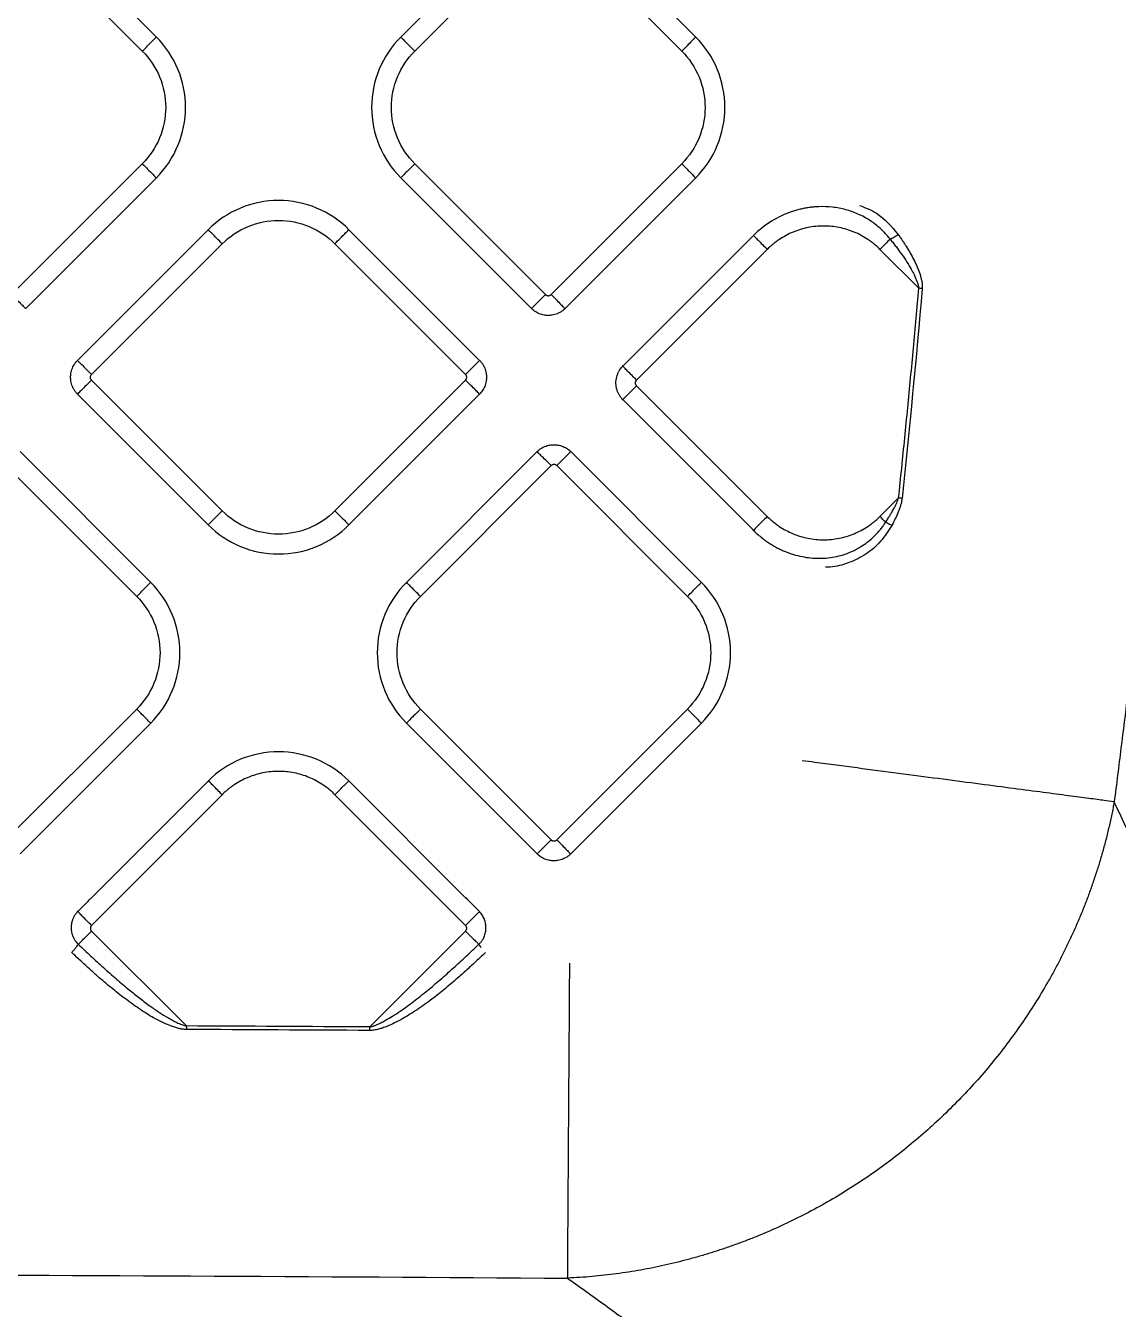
# Model space of a CAD drawing. Extents: x 526 to 610, y 679 to 808.
# Drawn here: x 572.33 to 577.84, y 713.94 to 720.41 of the extents above; entities that cross this region are included whole.
import ezdxf

# ---------------------------------------------------------------- set-up
doc = ezdxf.new("R2010")
doc.units = 0
doc.header["$MEASUREMENT"] = 0
doc.layers.add('1', color=4, linetype='Continuous')

# ---------------------------------------------------------------- blocks, each defined once
blk = doc.blocks.new('JETSETTER LX')
at = {"layer": '1', "color": 3, "linetype": 'Continuous', "lineweight": 25}
for p, q in [((46.8638, 23.4751), (46.205, 24.134)), ((48.7548, 24.1339), (48.096, 23.4751)), ((49.5833, 23.4751), (48.9245, 24.1339)), ((46.1343, 24.0633), (46.7931, 23.4044)), ((48.1667, 23.4044), (48.8255, 24.0632)), ((48.8538, 24.0632), (49.5126, 23.4044)), ((46.7931, 22.8363), (46.1343, 22.1775)), ((48.8255, 22.1774), (48.1667, 22.8363)), ((49.5126, 22.8363), (48.8538, 22.1774)), ((46.205, 22.1068), (46.8638, 22.7656)), ((48.096, 22.7656), (48.7548, 22.1067)), ((48.9245, 22.1067), (49.5833, 22.7656)), ((50.0687, 22.5987), (50.0697, 22.5957)), ((47.1251, 22.5043), (46.4663, 21.8454)), ((48.4935, 21.8454), (47.8347, 22.5043)), ((49.8741, 22.4748), (49.2152, 21.8159)), ((49.8718, 22.477), (49.8741, 22.4748)), ((46.537, 21.7747), (47.1958, 22.4336)), ((47.764, 22.4336), (48.4228, 21.7747)), ((49.285, 21.7462), (49.9438, 22.4051)), ((50.5119, 22.4051), (50.7076, 22.2094)), ((49.2152, 21.8159), (49.213, 21.8182)), ((47.1958, 21.0876), (46.537, 21.7465)), ((48.4228, 21.7465), (47.764, 21.0876)), ((46.4663, 21.6758), (47.1251, 21.0169)), ((47.8347, 21.0169), (48.4935, 21.6758)), ((49.9438, 21.0591), (49.285, 21.7179)), ((49.213, 21.646), (49.2152, 21.6482)), ((49.2152, 21.6482), (49.8741, 20.9894)), ((46.8353, 20.7271), (46.1765, 21.3859)), ((48.7833, 21.386), (48.1245, 20.7271)), ((49.6118, 20.7271), (48.953, 21.386)), ((46.1058, 21.3152), (46.7646, 20.6564)), ((48.1952, 20.6564), (48.854, 21.3153)), ((48.8823, 21.3153), (49.5411, 20.6564)), ((50.5119, 21.0591), (50.606, 21.1532)), ((49.8718, 20.9872), (49.8741, 20.9894)), ((49.919, 20.9496), (49.9171, 20.9471)), ((46.7646, 20.0883), (46.1058, 19.4294)), ((48.854, 19.4295), (48.1952, 20.0883)), ((49.5411, 20.0883), (48.8823, 19.4295)), ((46.1765, 19.3587), (46.8353, 20.0176)), ((48.1245, 20.0176), (48.7833, 19.3588)), ((48.953, 19.3588), (49.6118, 20.0176)), ((47.1261, 19.7268), (46.5452, 19.1459)), ((47.1238, 19.729), (47.1261, 19.7268)), ((47.8359, 19.729), (47.8337, 19.7268)), ((48.4249, 19.1355), (47.8337, 19.7268)), ((47.1958, 19.6571), (46.537, 18.9982)), ((48.4228, 18.9982), (47.7639, 19.6571)), ((46.5452, 19.1459), (46.543, 19.1481)), ((48.4271, 19.1378), (48.4249, 19.1355)), ((46.4674, 19.0678), (46.4646, 19.0702)), ((48.495, 19.0701), (48.4924, 19.0679)), ((46.537, 18.9699), (47.0154, 18.4915)), ((47.9394, 18.4866), (48.4228, 18.9699))]:
    blk.add_line(p, q, dxfattribs=at)
for points, knots in [([(51.7139, 33.7691), (51.72, 33.7198), (51.7323, 33.622), (51.75, 33.4761), (51.7672, 33.3322), (51.7838, 33.1903), (51.7997, 33.0505), (51.8152, 32.9126), (51.83, 32.7768), (51.8444, 32.6431), (51.8582, 32.5114), (51.8714, 32.3818), (51.8842, 32.2542), (51.8965, 32.1288), (51.9334, 31.7434), (51.9879, 31.1133), (52.0508, 30.2244), (52.0989, 29.3476), (52.1333, 28.4606), (52.1535, 27.5791), (52.1594, 26.6942), (52.1511, 25.8097), (52.1285, 24.9277), (52.0916, 24.0412), (52.0409, 23.1636), (51.9755, 22.2754), (51.9157, 21.6086), (51.8699, 21.1493), (51.8449, 20.9094), (51.8182, 20.6634), (51.7897, 20.4113), (51.7594, 20.1532), (51.7272, 19.8891), (51.7045, 19.7112), (51.693, 19.6213)], [0, 0, 0, 0, 0.010502, 0.02086, 0.031074, 0.041144, 0.051068, 0.060846, 0.070477, 0.079959, 0.089293, 0.098478, 0.107512, 0.116396, 0.125128, 0.189396, 0.250143, 0.31355, 0.375086, 0.437854, 0.499993, 0.562222, 0.624901, 0.686548, 0.749845, 0.810795, 0.874864, 0.891416, 0.908416, 0.925861, 0.943747, 0.962068, 0.98082, 1, 1, 1, 1]), ([(46.7931, 23.4044), (46.8023, 23.4136), (46.8114, 23.4227), (46.8284, 23.4397), (46.8361, 23.4475), (46.8492, 23.4605), (46.8545, 23.4658), (46.8617, 23.473), (46.8637, 23.475), (46.8638, 23.4751)], [0, 0, 0, 0, 0.25, 0.25, 0.5, 0.5, 0.75, 0.75, 1, 1, 1, 1]), ([(46.8638, 22.7656), (46.9103, 22.812), (46.9474, 22.8677), (46.9977, 22.989), (47.0108, 23.0547), (47.0108, 23.186), (46.9977, 23.2517), (46.9474, 23.373), (46.9103, 23.4287), (46.8638, 23.4751)], [0, 0, 0, 0, 0.25, 0.25, 0.5, 0.5, 0.75, 0.75, 1, 1, 1, 1]), ([(48.096, 23.4751), (48.0495, 23.4287), (48.0123, 23.373), (47.9621, 23.2516), (47.949, 23.186), (47.949, 23.0547), (47.9621, 22.989), (48.0123, 22.8677), (48.0495, 22.812), (48.096, 22.7656)], [0, 0, 0, 0, 0.25, 0.25, 0.5, 0.5, 0.75, 0.75, 1, 1, 1, 1]), ([(48.1667, 23.4044), (48.1575, 23.4135), (48.1483, 23.4227), (48.1314, 23.4396), (48.1236, 23.4474), (48.1106, 23.4605), (48.1053, 23.4657), (48.0981, 23.473), (48.0961, 23.4749), (48.096, 23.4751)], [0, 0, 0, 0, 0.25, 0.25, 0.5, 0.5, 0.75, 0.75, 1, 1, 1, 1]), ([(49.5833, 23.4751), (49.5831, 23.4749), (49.5812, 23.473), (49.574, 23.4657), (49.5687, 23.4605), (49.5556, 23.4474), (49.5478, 23.4396), (49.5309, 23.4227), (49.5218, 23.4135), (49.5126, 23.4044)], [0, 0, 0, 0, 0.25, 0.25, 0.5, 0.5, 0.75, 0.75, 1, 1, 1, 1]), ([(49.5833, 22.7656), (49.6297, 22.812), (49.6669, 22.8677), (49.7172, 22.989), (49.7302, 23.0547), (49.7302, 23.186), (49.7172, 23.2516), (49.6669, 23.373), (49.6297, 23.4287), (49.5833, 23.4751)], [0, 0, 0, 0, 0.25, 0.25, 0.5, 0.5, 0.75, 0.75, 1, 1, 1, 1]), ([(46.7931, 23.4044), (46.8303, 23.3672), (46.8601, 23.3227), (46.9003, 23.2255), (46.9108, 23.1729), (46.9108, 23.0678), (46.9003, 23.0152), (46.8601, 22.918), (46.8303, 22.8735), (46.7931, 22.8363)], [0, 0, 0, 0, 0.25, 0.25, 0.5, 0.5, 0.75, 0.75, 1, 1, 1, 1]), ([(48.1667, 22.8363), (48.1295, 22.8734), (48.0997, 22.918), (48.0594, 23.0152), (48.049, 23.0677), (48.049, 23.1729), (48.0594, 23.2255), (48.0997, 23.3226), (48.1295, 23.3672), (48.1667, 23.4044)], [0, 0, 0, 0, 0.25, 0.25, 0.5, 0.5, 0.75, 0.75, 1, 1, 1, 1]), ([(49.5126, 23.4044), (49.5498, 23.3672), (49.5796, 23.3226), (49.6198, 23.2255), (49.6303, 23.1729), (49.6303, 23.0677), (49.6198, 23.0152), (49.5796, 22.918), (49.5498, 22.8734), (49.5126, 22.8363)], [0, 0, 0, 0, 0.25, 0.25, 0.5, 0.5, 0.75, 0.75, 1, 1, 1, 1]), ([(46.7931, 22.8363), (46.8023, 22.8271), (46.8114, 22.818), (46.8284, 22.801), (46.8361, 22.7933), (46.8492, 22.7802), (46.8545, 22.7749), (46.8617, 22.7677), (46.8637, 22.7658), (46.8638, 22.7656)], [0, 0, 0, 0, 0.25, 0.25, 0.5, 0.5, 0.75, 0.75, 1, 1, 1, 1]), ([(48.1667, 22.8363), (48.1575, 22.8271), (48.1483, 22.818), (48.1314, 22.801), (48.1236, 22.7932), (48.1106, 22.7802), (48.1053, 22.7749), (48.0981, 22.7677), (48.0961, 22.7657), (48.096, 22.7656)], [0, 0, 0, 0, 0.25, 0.25, 0.5, 0.5, 0.75, 0.75, 1, 1, 1, 1]), ([(49.5126, 22.8363), (49.5218, 22.8271), (49.5309, 22.818), (49.5478, 22.801), (49.5556, 22.7932), (49.5687, 22.7802), (49.574, 22.7749), (49.5812, 22.7677), (49.5831, 22.7657), (49.5833, 22.7656)], [0, 0, 0, 0, 0.25, 0.25, 0.5, 0.5, 0.75, 0.75, 1, 1, 1, 1]), ([(47.8347, 22.5043), (47.7882, 22.5507), (47.7326, 22.5879), (47.6112, 22.6382), (47.5456, 22.6512), (47.4142, 22.6512), (47.3486, 22.6382), (47.2272, 22.5879), (47.1716, 22.5507), (47.1251, 22.5043)], [0, 0, 0, 0, 0.25, 0.25, 0.5, 0.5, 0.75, 0.75, 1, 1, 1, 1]), ([(50.0697, 22.5957), (50.033, 22.5835), (49.9978, 22.567), (49.932, 22.5263), (49.9014, 22.5021), (49.8741, 22.4748)], [0, 0, 0, 0, 0.5, 0.5, 1, 1, 1, 1]), ([(50.5633, 22.4565), (50.5606, 22.4599), (50.5555, 22.4665), (50.5477, 22.4756), (50.5404, 22.4837), (50.5337, 22.4908), (50.5277, 22.497), (50.5223, 22.5023), (50.5101, 22.5138), (50.4912, 22.5299), (50.4534, 22.5571), (50.404, 22.5839), (50.3392, 22.6067), (50.273, 22.6192), (50.2198, 22.6212), (50.1823, 22.619), (50.1599, 22.6166), (50.1374, 22.6131), (50.1148, 22.6085), (50.0921, 22.6028), (50.0772, 22.5981), (50.0697, 22.5957)], [0, 0, 0, 0, 0.023987, 0.045984, 0.06597, 0.083929, 0.099845, 0.113705, 0.125498, 0.192214, 0.250553, 0.381984, 0.500143, 0.626324, 0.749728, 0.79028, 0.831295, 0.872774, 0.914718, 0.957126, 1, 1, 1, 1]), ([(50.409, 22.6267), (50.4388, 22.6151), (50.5164, 22.5849), (50.5699, 22.5206), (50.6028, 22.4811)], [0, 0, 0, 0, 0.384362, 1, 1, 1, 1]), ([(47.1958, 22.4336), (47.233, 22.4708), (47.2776, 22.5005), (47.3747, 22.5408), (47.4273, 22.5512), (47.5325, 22.5512), (47.585, 22.5408), (47.6822, 22.5005), (47.7268, 22.4708), (47.764, 22.4336)], [0, 0, 0, 0, 0.25, 0.25, 0.5, 0.5, 0.75, 0.75, 1, 1, 1, 1]), ([(50.5119, 22.4051), (50.5088, 22.4081), (50.5025, 22.4143), (50.4928, 22.4231), (50.4828, 22.4316), (50.4725, 22.4398), (50.4619, 22.4476), (50.4439, 22.4601), (50.4175, 22.4759), (50.3819, 22.4927), (50.3447, 22.5061), (50.2936, 22.5188), (50.2279, 22.5253), (50.1621, 22.5188), (50.1111, 22.5061), (50.0739, 22.4927), (50.0382, 22.4759), (50.01, 22.4589), (49.9885, 22.4438), (49.9729, 22.4317), (49.9579, 22.4188), (49.9485, 22.4097), (49.9438, 22.4051)], [0, 0, 0, 0, 0.020878, 0.041713, 0.062527, 0.083344, 0.104185, 0.125072, 0.187569, 0.2501, 0.312596, 0.375127, 0.500003, 0.62488, 0.687376, 0.749907, 0.812404, 0.874935, 0.906232, 0.937459, 0.968689, 1, 1, 1, 1]), ([(47.1958, 22.4336), (47.1867, 22.4427), (47.1775, 22.4519), (47.1606, 22.4688), (47.1528, 22.4766), (47.1397, 22.4897), (47.1345, 22.4949), (47.1272, 22.5022), (47.1253, 22.5041), (47.1251, 22.5043)], [0, 0, 0, 0, 0.25, 0.25, 0.5, 0.5, 0.75, 0.75, 1, 1, 1, 1]), ([(47.764, 22.4336), (47.7731, 22.4427), (47.7823, 22.4519), (47.7992, 22.4688), (47.807, 22.4766), (47.8201, 22.4897), (47.8253, 22.4949), (47.8325, 22.5022), (47.8345, 22.5041), (47.8347, 22.5043)], [0, 0, 0, 0, 0.25, 0.25, 0.5, 0.5, 0.75, 0.75, 1, 1, 1, 1]), ([(49.8741, 22.4748), (49.8755, 22.4734), (49.8783, 22.4706), (49.8865, 22.4624), (49.8918, 22.457), (49.9045, 22.4444), (49.9117, 22.4371), (49.9273, 22.4216), (49.9355, 22.4133), (49.9438, 22.4051)], [0, 0, 0, 0, 0.25, 0.25, 0.5, 0.5, 0.75, 0.75, 1, 1, 1, 1]), ([(50.5633, 22.4565), (50.5568, 22.4499), (50.5487, 22.4419), (50.5311, 22.4242), (50.5215, 22.4147), (50.5119, 22.4051)], [0, 0, 0, 0, 0.5, 0.5, 1, 1, 1, 1]), ([(50.5633, 22.4565), (50.5686, 22.4588), (50.5753, 22.4624), (50.5894, 22.4712), (50.5967, 22.4762), (50.603, 22.481)], [0, 0, 0, 0, 0.5, 0.5, 1, 1, 1, 1]), ([(50.5633, 22.4565), (50.5683, 22.4502), (50.5782, 22.4376), (50.5929, 22.4188), (50.6074, 22.3996), (50.6262, 22.3739), (50.6473, 22.3426), (50.6681, 22.3082), (50.6822, 22.2813), (50.6917, 22.261), (50.6975, 22.2469), (50.7015, 22.2358), (50.7042, 22.2269), (50.7064, 22.2182), (50.7072, 22.2122), (50.7076, 22.2094)], [0, 0, 0, 0, 0.082873, 0.166622, 0.249753, 0.333049, 0.499738, 0.643318, 0.750141, 0.81516, 0.87528, 0.907012, 0.937847, 0.970542, 1, 1, 1, 1]), ([(50.6028, 22.4811), (50.6066, 22.4756), (50.6142, 22.465), (50.6251, 22.4491), (50.6353, 22.4336), (50.6489, 22.4125), (50.6649, 22.3858), (50.6834, 22.3518), (50.6996, 22.3179), (50.7112, 22.288), (50.7183, 22.2644), (50.7221, 22.2486), (50.7241, 22.236), (50.7251, 22.2262), (50.7254, 22.2169), (50.7251, 22.2108), (50.7249, 22.2079)], [0, 0, 0, 0, 0.06597, 0.129636, 0.191004, 0.25008, 0.378297, 0.500021, 0.632928, 0.750171, 0.816359, 0.875282, 0.909046, 0.940983, 0.971242, 1, 1, 1, 1]), ([(50.606, 21.1532), (50.6113, 21.2036), (50.6219, 21.3042), (50.6373, 21.4552), (50.6522, 21.6061), (50.6667, 21.757), (50.6808, 21.9078), (50.6945, 22.0586), (50.7032, 22.1591), (50.7076, 22.2094)], [0, 0, 0, 0, 0.143112, 0.286136, 0.429076, 0.571931, 0.714702, 0.857392, 1, 1, 1, 1]), ([(46.1343, 22.1775), (46.1434, 22.1683), (46.1526, 22.1592), (46.1695, 22.1422), (46.1773, 22.1344), (46.1904, 22.1214), (46.1956, 22.1161), (46.2029, 22.1089), (46.2048, 22.1069), (46.205, 22.1068)], [0, 0, 0, 0, 0.25, 0.25, 0.5, 0.5, 0.75, 0.75, 1, 1, 1, 1]), ([(48.7548, 22.1067), (48.7549, 22.1069), (48.7569, 22.1088), (48.7641, 22.1161), (48.7694, 22.1213), (48.7825, 22.1344), (48.7902, 22.1422), (48.8072, 22.1591), (48.8163, 22.1683), (48.8255, 22.1774)], [0, 0, 0, 0, 0.25, 0.25, 0.5, 0.5, 0.75, 0.75, 1, 1, 1, 1]), ([(48.8255, 22.1774), (48.8261, 22.1768), (48.8274, 22.1756), (48.8296, 22.1742), (48.8323, 22.1728), (48.8357, 22.1718), (48.8396, 22.1714), (48.8436, 22.1718), (48.8473, 22.173), (48.8508, 22.1748), (48.8528, 22.1765), (48.8538, 22.1774)], [0, 0, 0, 0, 0.083478, 0.166388, 0.250171, 0.374789, 0.500105, 0.62472, 0.750039, 0.874841, 1, 1, 1, 1]), ([(48.8538, 22.1774), (48.8629, 22.1683), (48.8721, 22.1591), (48.889, 22.1422), (48.8968, 22.1344), (48.9099, 22.1213), (48.9151, 22.1161), (48.9223, 22.1088), (48.9243, 22.1069), (48.9245, 22.1067)], [0, 0, 0, 0, 0.25, 0.25, 0.5, 0.5, 0.75, 0.75, 1, 1, 1, 1]), ([(48.9245, 22.1067), (48.9229, 22.1052), (48.9196, 22.1021), (48.9142, 22.0975), (48.9081, 22.093), (48.9013, 22.0886), (48.8937, 22.0845), (48.8802, 22.0784), (48.862, 22.0733), (48.8396, 22.0714), (48.8173, 22.0733), (48.7977, 22.0788), (48.7818, 22.0863), (48.7712, 22.0928), (48.7623, 22.0996), (48.7572, 22.1044), (48.7548, 22.1067)], [0, 0, 0, 0, 0.034707, 0.072248, 0.112595, 0.155737, 0.201682, 0.250449, 0.393045, 0.50003, 0.606972, 0.74961, 0.821643, 0.887377, 0.946846, 1, 1, 1, 1]), ([(46.4663, 21.6758), (46.4648, 21.6773), (46.4616, 21.6806), (46.4571, 21.686), (46.4526, 21.6921), (46.4482, 21.6989), (46.4441, 21.7065), (46.4379, 21.7201), (46.4328, 21.7382), (46.431, 21.7606), (46.4328, 21.783), (46.4383, 21.8025), (46.4459, 21.8184), (46.4524, 21.829), (46.4591, 21.8379), (46.464, 21.843), (46.4663, 21.8454)], [0, 0, 0, 0, 0.0347068, 0.0722476, 0.1125946, 0.1557374, 0.2016822, 0.2504495, 0.3930454, 0.5000297, 0.6069717, 0.74961, 0.8216425, 0.887377, 0.9468461, 1, 1, 1, 1]), ([(46.4663, 21.8454), (46.4665, 21.8453), (46.4684, 21.8433), (46.4756, 21.8361), (46.4809, 21.8308), (46.494, 21.8178), (46.5017, 21.81), (46.5187, 21.793), (46.5278, 21.7839), (46.537, 21.7747)], [0, 0, 0, 0, 0.25, 0.25, 0.5, 0.5, 0.75, 0.75, 1, 1, 1, 1]), ([(48.4228, 21.7747), (48.432, 21.7839), (48.4411, 21.793), (48.458, 21.81), (48.4658, 21.8178), (48.4789, 21.8308), (48.4842, 21.8361), (48.4914, 21.8433), (48.4933, 21.8453), (48.4935, 21.8454)], [0, 0, 0, 0, 0.25, 0.25, 0.5, 0.5, 0.75, 0.75, 1, 1, 1, 1]), ([(48.4935, 21.8454), (48.495, 21.8439), (48.4982, 21.8406), (48.5027, 21.8352), (48.5072, 21.8291), (48.5116, 21.8223), (48.5157, 21.8147), (48.5219, 21.8011), (48.527, 21.783), (48.5288, 21.7606), (48.527, 21.7382), (48.5215, 21.7187), (48.5139, 21.7028), (48.5074, 21.6922), (48.5007, 21.6833), (48.4958, 21.6782), (48.4935, 21.6758)], [0, 0, 0, 0, 0.034707, 0.072248, 0.112595, 0.155737, 0.201682, 0.250449, 0.393045, 0.50003, 0.606972, 0.74961, 0.821642, 0.887377, 0.946846, 1, 1, 1, 1]), ([(49.2152, 21.6482), (49.2136, 21.6499), (49.2105, 21.6532), (49.2061, 21.6584), (49.2021, 21.6638), (49.1984, 21.6695), (49.1951, 21.6753), (49.1921, 21.6812), (49.1895, 21.6873), (49.1872, 21.6935), (49.1853, 21.6998), (49.1837, 21.7062), (49.1825, 21.7126), (49.1816, 21.7191), (49.1811, 21.7256), (49.1808, 21.7348), (49.1819, 21.7524), (49.187, 21.7722), (49.1954, 21.7899), (49.2021, 21.8006), (49.2087, 21.8091), (49.2132, 21.8138), (49.2152, 21.8159)], [0, 0, 0, 0, 0.037061, 0.073752, 0.110133, 0.146255, 0.182165, 0.217903, 0.253501, 0.28899, 0.324395, 0.359734, 0.395027, 0.430286, 0.465526, 0.500756, 0.578063, 0.749905, 0.82681, 0.894199, 0.951996, 1, 1, 1, 1]), ([(49.285, 21.7462), (49.2776, 21.7536), (49.2697, 21.7615), (49.2541, 21.7771), (49.2465, 21.7847), (49.2332, 21.798), (49.2276, 21.8036), (49.2192, 21.812), (49.2165, 21.8146), (49.2152, 21.8159)], [0, 0, 0, 0, 0.25, 0.25, 0.5, 0.5, 0.75, 0.75, 1, 1, 1, 1]), ([(46.537, 21.7465), (46.5278, 21.7373), (46.5187, 21.7282), (46.5017, 21.7112), (46.494, 21.7034), (46.4809, 21.6904), (46.4756, 21.6851), (46.4684, 21.6779), (46.4665, 21.6759), (46.4663, 21.6758)], [0, 0, 0, 0, 0.25, 0.25, 0.5, 0.5, 0.75, 0.75, 1, 1, 1, 1]), ([(46.537, 21.7465), (46.5364, 21.7471), (46.5352, 21.7484), (46.5337, 21.7507), (46.5326, 21.753), (46.5318, 21.7555), (46.5313, 21.758), (46.5311, 21.7606), (46.5313, 21.7641), (46.5324, 21.768), (46.5344, 21.7719), (46.5362, 21.7739), (46.537, 21.7747)], [0, 0, 0, 0, 0.0857246, 0.1698516, 0.2529838, 0.3355563, 0.4178713, 0.500139, 0.5821734, 0.749994, 0.8867231, 1, 1, 1, 1]), ([(48.4228, 21.7465), (48.4234, 21.7471), (48.4246, 21.7484), (48.426, 21.7506), (48.4274, 21.7533), (48.4284, 21.7567), (48.4288, 21.7606), (48.4284, 21.7645), (48.4272, 21.7683), (48.4254, 21.7718), (48.4237, 21.7738), (48.4228, 21.7747)], [0, 0, 0, 0, 0.083478, 0.166388, 0.250171, 0.374789, 0.500105, 0.62472, 0.750039, 0.874841, 1, 1, 1, 1]), ([(48.4935, 21.6758), (48.4933, 21.6759), (48.4914, 21.6779), (48.4842, 21.6851), (48.4789, 21.6904), (48.4658, 21.7034), (48.458, 21.7112), (48.4411, 21.7282), (48.432, 21.7373), (48.4228, 21.7465)], [0, 0, 0, 0, 0.25, 0.25, 0.5, 0.5, 0.75, 0.75, 1, 1, 1, 1]), ([(49.285, 21.7179), (49.2844, 21.7186), (49.2831, 21.7199), (49.2817, 21.7221), (49.2806, 21.7245), (49.2797, 21.727), (49.2792, 21.7295), (49.279, 21.7321), (49.2793, 21.7356), (49.2803, 21.7395), (49.2824, 21.7434), (49.2842, 21.7453), (49.285, 21.7462)], [0, 0, 0, 0, 0.0857246, 0.1698516, 0.2529838, 0.3355564, 0.4178713, 0.500139, 0.5821735, 0.749994, 0.8867231, 1, 1, 1, 1]), ([(49.285, 21.7179), (49.2767, 21.7097), (49.2684, 21.7014), (49.2529, 21.6859), (49.2456, 21.6786), (49.233, 21.666), (49.2276, 21.6606), (49.2194, 21.6524), (49.2166, 21.6496), (49.2152, 21.6482)], [0, 0, 0, 0, 0.25, 0.25, 0.5, 0.5, 0.75, 0.75, 1, 1, 1, 1]), ([(48.7833, 21.386), (48.7849, 21.3875), (48.7881, 21.3906), (48.7935, 21.3951), (48.7996, 21.3997), (48.8065, 21.4041), (48.814, 21.4082), (48.8276, 21.4143), (48.8458, 21.4194), (48.8681, 21.4213), (48.8905, 21.4194), (48.9101, 21.4139), (48.926, 21.4064), (48.9365, 21.3999), (48.9454, 21.3931), (48.9506, 21.3883), (48.953, 21.386)], [0, 0, 0, 0, 0.034707, 0.072248, 0.112595, 0.155737, 0.201682, 0.250449, 0.393045, 0.50003, 0.606972, 0.74961, 0.821642, 0.887377, 0.946846, 1, 1, 1, 1]), ([(48.854, 21.3153), (48.8448, 21.3244), (48.8357, 21.3336), (48.8187, 21.3505), (48.811, 21.3583), (48.7979, 21.3713), (48.7926, 21.3766), (48.7854, 21.3838), (48.7835, 21.3858), (48.7833, 21.386)], [0, 0, 0, 0, 0.25, 0.25, 0.5, 0.5, 0.75, 0.75, 1, 1, 1, 1]), ([(48.953, 21.386), (48.9528, 21.3858), (48.9509, 21.3838), (48.9436, 21.3766), (48.9384, 21.3713), (48.9253, 21.3583), (48.9175, 21.3505), (48.9006, 21.3336), (48.8914, 21.3244), (48.8823, 21.3153)], [0, 0, 0, 0, 0.25, 0.25, 0.5, 0.5, 0.75, 0.75, 1, 1, 1, 1]), ([(48.8823, 21.3153), (48.8816, 21.3159), (48.8804, 21.317), (48.8782, 21.3185), (48.8754, 21.3198), (48.8721, 21.3209), (48.8681, 21.3212), (48.8642, 21.3209), (48.8604, 21.3197), (48.8569, 21.3179), (48.855, 21.3161), (48.854, 21.3153)], [0, 0, 0, 0, 0.083478, 0.166388, 0.250171, 0.374789, 0.500105, 0.62472, 0.750039, 0.874841, 1, 1, 1, 1]), ([(50.5408, 21.0302), (50.5444, 21.0358), (50.5515, 21.0465), (50.5613, 21.0623), (50.5713, 21.079), (50.581, 21.0962), (50.5898, 21.1131), (50.5967, 21.1277), (50.602, 21.1407), (50.6047, 21.1491), (50.606, 21.1532)], [0, 0, 0, 0, 0.142593, 0.275984, 0.400208, 0.561299, 0.700385, 0.808659, 0.908434, 1, 1, 1, 1]), ([(50.6234, 21.1514), (50.6232, 21.1491), (50.6226, 21.1444), (50.6214, 21.1374), (50.6199, 21.1301), (50.6181, 21.1227), (50.6152, 21.1122), (50.6105, 21.098), (50.6018, 21.0756), (50.5892, 21.0471), (50.5778, 21.0254), (50.5718, 21.014)], [0, 0, 0, 0, 0.046656, 0.094838, 0.144627, 0.196095, 0.249309, 0.365857, 0.499619, 0.737755, 1, 1, 1, 1]), ([(47.1251, 21.0169), (47.1253, 21.0171), (47.1272, 21.019), (47.1345, 21.0263), (47.1397, 21.0315), (47.1528, 21.0446), (47.1606, 21.0524), (47.1775, 21.0693), (47.1867, 21.0785), (47.1958, 21.0876)], [0, 0, 0, 0, 0.25, 0.25, 0.5, 0.5, 0.75, 0.75, 1, 1, 1, 1]), ([(47.764, 21.0876), (47.7268, 21.0504), (47.6822, 21.0207), (47.585, 20.9804), (47.5325, 20.97), (47.4273, 20.97), (47.3747, 20.9804), (47.2776, 21.0207), (47.233, 21.0504), (47.1958, 21.0876)], [0, 0, 0, 0, 0.25, 0.25, 0.5, 0.5, 0.75, 0.75, 1, 1, 1, 1]), ([(47.764, 21.0876), (47.7731, 21.0785), (47.7823, 21.0693), (47.7992, 21.0524), (47.807, 21.0446), (47.8201, 21.0315), (47.8253, 21.0263), (47.8325, 21.019), (47.8345, 21.0171), (47.8347, 21.0169)], [0, 0, 0, 0, 0.25, 0.25, 0.5, 0.5, 0.75, 0.75, 1, 1, 1, 1]), ([(49.9438, 21.0591), (49.9355, 21.0508), (49.9273, 21.0426), (49.9117, 21.027), (49.9045, 21.0198), (49.8918, 21.0072), (49.8865, 21.0018), (49.8783, 20.9936), (49.8755, 20.9908), (49.8741, 20.9894)], [0, 0, 0, 0, 0.25, 0.25, 0.5, 0.5, 0.75, 0.75, 1, 1, 1, 1]), ([(49.919, 20.9496), (49.9225, 20.9468), (49.9296, 20.9414), (49.9404, 20.9336), (49.9514, 20.9262), (49.9624, 20.9191), (49.9735, 20.9124), (49.9848, 20.906), (49.9961, 20.9), (50.0074, 20.8943), (50.0188, 20.889), (50.0302, 20.8841), (50.0417, 20.8794), (50.0532, 20.8751), (50.0646, 20.8712), (50.1004, 20.8599), (50.1626, 20.8474), (50.2365, 20.8475), (50.2946, 20.857), (50.3361, 20.8686), (50.3772, 20.885), (50.4144, 20.9051), (50.4514, 20.9307), (50.48, 20.9557), (50.5026, 20.9796), (50.5176, 20.9976), (50.5302, 21.0142), (50.5374, 21.0251), (50.5408, 21.0302)], [0, 0, 0, 0, 0.018861, 0.037574, 0.056138, 0.074553, 0.09282, 0.110938, 0.128907, 0.146727, 0.164399, 0.181922, 0.199297, 0.216524, 0.233601, 0.25053, 0.374936, 0.500076, 0.561652, 0.625206, 0.683303, 0.750159, 0.805026, 0.874967, 0.9116, 0.944592, 0.974032, 1, 1, 1, 1]), ([(49.9438, 21.0591), (49.9469, 21.056), (49.9532, 21.0499), (49.9629, 21.0411), (49.973, 21.0326), (49.9832, 21.0244), (49.9938, 21.0166), (50.0118, 21.0041), (50.0382, 20.9883), (50.0739, 20.9714), (50.1111, 20.9581), (50.1621, 20.9453), (50.2279, 20.9388), (50.2936, 20.9453), (50.3447, 20.9581), (50.3818, 20.9714), (50.4175, 20.9883), (50.4458, 21.0052), (50.4673, 21.0204), (50.4828, 21.0325), (50.4978, 21.0454), (50.5072, 21.0545), (50.5119, 21.0591)], [0, 0, 0, 0, 0.020878, 0.041713, 0.062527, 0.083344, 0.104185, 0.125072, 0.187569, 0.2501, 0.312596, 0.375127, 0.500003, 0.62488, 0.687376, 0.749907, 0.812404, 0.874935, 0.906232, 0.937459, 0.968689, 1, 1, 1, 1]), ([(50.5408, 21.0302), (50.5457, 21.028), (50.5511, 21.0253), (50.5617, 21.0197), (50.5671, 21.0168), (50.5719, 21.014)], [0, 0, 0, 0, 0.5, 0.5, 1, 1, 1, 1]), ([(47.1251, 21.0169), (47.1716, 20.9705), (47.2272, 20.9333), (47.3486, 20.883), (47.4142, 20.87), (47.5456, 20.87), (47.6112, 20.883), (47.7326, 20.9333), (47.7882, 20.9705), (47.8347, 21.0169)], [0, 0, 0, 0, 0.25, 0.25, 0.5, 0.5, 0.75, 0.75, 1, 1, 1, 1]), ([(50.5718, 21.014), (50.5542, 20.9862), (50.5191, 20.9306), (50.4438, 20.8667), (50.3566, 20.8237), (50.2855, 20.8032), (50.245, 20.8034), (50.2372, 20.8034)], [0, 0, 0, 0, 0.236055, 0.471721, 0.707702, 0.944149, 1, 1, 1, 1]), ([(46.7646, 20.6564), (46.7738, 20.6655), (46.7829, 20.6747), (46.7998, 20.6916), (46.8076, 20.6994), (46.8207, 20.7125), (46.826, 20.7177), (46.8332, 20.725), (46.8351, 20.7269), (46.8353, 20.7271)], [0, 0, 0, 0, 0.25, 0.25, 0.5, 0.5, 0.75, 0.75, 1, 1, 1, 1]), ([(46.8353, 20.0176), (46.8817, 20.064), (46.9189, 20.1197), (46.9692, 20.241), (46.9823, 20.3067), (46.9823, 20.438), (46.9692, 20.5037), (46.9189, 20.625), (46.8817, 20.6807), (46.8353, 20.7271)], [0, 0, 0, 0, 0.25, 0.25, 0.5, 0.5, 0.75, 0.75, 1, 1, 1, 1]), ([(48.1245, 20.7271), (48.078, 20.6807), (48.0408, 20.625), (47.9906, 20.5037), (47.9775, 20.438), (47.9775, 20.3067), (47.9906, 20.241), (48.0408, 20.1197), (48.078, 20.064), (48.1245, 20.0176)], [0, 0, 0, 0, 0.25, 0.25, 0.5, 0.5, 0.75, 0.75, 1, 1, 1, 1]), ([(48.1952, 20.6564), (48.186, 20.6656), (48.1769, 20.6747), (48.1599, 20.6917), (48.1521, 20.6995), (48.1391, 20.7125), (48.1338, 20.7178), (48.1266, 20.725), (48.1246, 20.727), (48.1245, 20.7271)], [0, 0, 0, 0, 0.25, 0.25, 0.5, 0.5, 0.75, 0.75, 1, 1, 1, 1]), ([(49.5411, 20.6564), (49.5503, 20.6656), (49.5594, 20.6747), (49.5764, 20.6917), (49.5841, 20.6995), (49.5972, 20.7125), (49.6025, 20.7178), (49.6097, 20.725), (49.6117, 20.727), (49.6118, 20.7271)], [0, 0, 0, 0, 0.25, 0.25, 0.5, 0.5, 0.75, 0.75, 1, 1, 1, 1]), ([(49.6118, 20.0176), (49.6582, 20.064), (49.6954, 20.1197), (49.7457, 20.241), (49.7588, 20.3067), (49.7588, 20.438), (49.7457, 20.5037), (49.6954, 20.625), (49.6582, 20.6807), (49.6118, 20.7271)], [0, 0, 0, 0, 0.25, 0.25, 0.5, 0.5, 0.75, 0.75, 1, 1, 1, 1]), ([(46.7646, 20.6564), (46.8018, 20.6192), (46.8316, 20.5746), (46.8718, 20.4775), (46.8823, 20.4249), (46.8823, 20.3197), (46.8718, 20.2672), (46.8316, 20.17), (46.8018, 20.1254), (46.7646, 20.0883)], [0, 0, 0, 0, 0.25, 0.25, 0.5, 0.5, 0.75, 0.75, 1, 1, 1, 1]), ([(48.1952, 20.0883), (48.158, 20.1255), (48.1282, 20.17), (48.088, 20.2672), (48.0775, 20.3198), (48.0775, 20.4249), (48.088, 20.4775), (48.1282, 20.5747), (48.158, 20.6192), (48.1952, 20.6564)], [0, 0, 0, 0, 0.25, 0.25, 0.5, 0.5, 0.75, 0.75, 1, 1, 1, 1]), ([(49.5411, 20.6564), (49.5783, 20.6192), (49.6081, 20.5747), (49.6483, 20.4775), (49.6588, 20.4249), (49.6588, 20.3198), (49.6483, 20.2672), (49.6081, 20.17), (49.5783, 20.1255), (49.5411, 20.0883)], [0, 0, 0, 0, 0.25, 0.25, 0.5, 0.5, 0.75, 0.75, 1, 1, 1, 1]), ([(46.8353, 20.0176), (46.8351, 20.0177), (46.8332, 20.0197), (46.826, 20.0269), (46.8207, 20.0322), (46.8076, 20.0452), (46.7998, 20.053), (46.7829, 20.07), (46.7738, 20.0791), (46.7646, 20.0883)], [0, 0, 0, 0, 0.25, 0.25, 0.5, 0.5, 0.75, 0.75, 1, 1, 1, 1]), ([(48.1952, 20.0883), (48.186, 20.0791), (48.1769, 20.07), (48.1599, 20.053), (48.1521, 20.0453), (48.1391, 20.0322), (48.1338, 20.0269), (48.1266, 20.0197), (48.1246, 20.0178), (48.1245, 20.0176)], [0, 0, 0, 0, 0.25, 0.25, 0.5, 0.5, 0.75, 0.75, 1, 1, 1, 1]), ([(49.5411, 20.0883), (49.5503, 20.0791), (49.5594, 20.07), (49.5764, 20.053), (49.5841, 20.0453), (49.5972, 20.0322), (49.6025, 20.0269), (49.6097, 20.0197), (49.6117, 20.0178), (49.6118, 20.0176)], [0, 0, 0, 0, 0.25, 0.25, 0.5, 0.5, 0.75, 0.75, 1, 1, 1, 1]), ([(47.8337, 19.7268), (47.7873, 19.7731), (47.7318, 19.8102), (47.6108, 19.8603), (47.5454, 19.8733), (47.4144, 19.8733), (47.3489, 19.8603), (47.2279, 19.8102), (47.1724, 19.7731), (47.1261, 19.7268)], [0, 0, 0, 0, 0.25, 0.25, 0.5, 0.5, 0.75, 0.75, 1, 1, 1, 1]), ([(51.693, 19.6213), (51.675, 19.6237), (51.6385, 19.6285), (51.5553, 19.6394), (51.4497, 19.6533), (51.32, 19.6703), (51.1683, 19.6903), (50.9968, 19.7128), (50.8088, 19.7375), (50.6082, 19.7638), (50.399, 19.7913), (50.235, 19.8129), (50.1407, 19.8253), (50.1192, 19.8281)], [0, 0, 0, 0, 0.09086, 0.184577, 0.280714, 0.378749, 0.47809, 0.578099, 0.678107, 0.777449, 0.875483, 0.97162, 1, 1, 1, 1]), ([(47.7639, 19.6571), (47.7608, 19.6601), (47.7545, 19.6663), (47.7448, 19.6751), (47.7348, 19.6836), (47.7245, 19.6918), (47.7139, 19.6996), (47.6959, 19.7121), (47.6696, 19.7279), (47.6339, 19.7447), (47.5967, 19.7581), (47.5456, 19.7708), (47.4799, 19.7773), (47.4141, 19.7708), (47.3631, 19.7581), (47.3259, 19.7447), (47.2902, 19.7279), (47.262, 19.7109), (47.2405, 19.6958), (47.2249, 19.6837), (47.2099, 19.6708), (47.2005, 19.6617), (47.1958, 19.6571)], [0, 0, 0, 0, 0.020878, 0.041713, 0.062527, 0.083344, 0.104185, 0.125072, 0.187569, 0.2501, 0.312596, 0.375127, 0.500003, 0.62488, 0.687376, 0.749907, 0.812404, 0.874935, 0.906232, 0.937459, 0.968689, 1, 1, 1, 1]), ([(47.1958, 19.6571), (47.1875, 19.6653), (47.1793, 19.6736), (47.1637, 19.6891), (47.1565, 19.6964), (47.1438, 19.709), (47.1385, 19.7144), (47.1303, 19.7226), (47.1275, 19.7254), (47.1261, 19.7268)], [0, 0, 0, 0, 0.25, 0.25, 0.5, 0.5, 0.75, 0.75, 1, 1, 1, 1]), ([(47.7639, 19.6571), (47.7722, 19.6653), (47.7805, 19.6736), (47.796, 19.6891), (47.8033, 19.6964), (47.8159, 19.709), (47.8213, 19.7144), (47.8295, 19.7226), (47.8323, 19.7254), (47.8337, 19.7268)], [0, 0, 0, 0, 0.25, 0.25, 0.5, 0.5, 0.75, 0.75, 1, 1, 1, 1]), ([(51.693, 19.6213), (51.691, 19.6107), (51.6871, 19.5897), (51.6807, 19.5582), (51.674, 19.5267), (51.6669, 19.4954), (51.6594, 19.4642), (51.6517, 19.4331), (51.6435, 19.4021), (51.6351, 19.3712), (51.6263, 19.3405), (51.6171, 19.3099), (51.6076, 19.2794), (51.5978, 19.2491), (51.5877, 19.219), (51.5773, 19.189), (51.5665, 19.1592), (51.5555, 19.1296), (51.5441, 19.1001), (51.5325, 19.0708), (51.5206, 19.0418), (51.5083, 19.0129), (51.4958, 18.9843), (51.4831, 18.9558), (51.47, 18.9276), (51.4567, 18.8996), (51.4432, 18.8718), (51.4294, 18.8443), (51.4153, 18.817), (51.401, 18.7899), (51.3865, 18.7631), (51.3718, 18.7365), (51.3212, 18.6476), (51.2277, 18.4995), (51.0781, 18.3014), (50.9122, 18.116), (50.7312, 17.9446), (50.5365, 17.7886), (50.3295, 17.6492), (50.1129, 17.5283), (49.9449, 17.452), (49.8319, 17.4076), (49.7759, 17.3869), (49.7192, 17.3672), (49.6618, 17.3486), (49.6038, 17.3311), (49.5452, 17.3148), (49.486, 17.2996), (49.4264, 17.2857), (49.3663, 17.273), (49.3058, 17.2615), (49.245, 17.2514), (49.1839, 17.2425), (49.1225, 17.235), (49.0609, 17.2288), (48.9992, 17.2239), (48.9581, 17.2218), (48.9375, 17.2207)], [0, 0, 0, 0, 0.008289, 0.01657, 0.024842, 0.033105, 0.041357, 0.049597, 0.057825, 0.06604, 0.074241, 0.082427, 0.090597, 0.09875, 0.106885, 0.115002, 0.1231, 0.131177, 0.139234, 0.147268, 0.15528, 0.163268, 0.171232, 0.179171, 0.187084, 0.194971, 0.202829, 0.21066, 0.218462, 0.226234, 0.233975, 0.241686, 0.249364, 0.31178, 0.37448, 0.437211, 0.499717, 0.562634, 0.625546, 0.688202, 0.750355, 0.765416, 0.780575, 0.795827, 0.811166, 0.826587, 0.842084, 0.857652, 0.873286, 0.888979, 0.904726, 0.920521, 0.936357, 0.952229, 0.968131, 0.984057, 1, 1, 1, 1]), ([(52.5644, 17.7348), (52.4224, 18.0465), (52.279, 18.3594), (51.9889, 18.9878), (51.8422, 19.3033), (51.693, 19.6213)], [0, 0, 0, 0, 0.5, 0.5, 1, 1, 1, 1]), ([(48.7833, 19.3588), (48.7835, 19.3589), (48.7854, 19.3609), (48.7926, 19.3681), (48.7979, 19.3734), (48.811, 19.3864), (48.8187, 19.3942), (48.8357, 19.4112), (48.8448, 19.4203), (48.854, 19.4295)], [0, 0, 0, 0, 0.25, 0.25, 0.5, 0.5, 0.75, 0.75, 1, 1, 1, 1]), ([(48.854, 19.4295), (48.8546, 19.4289), (48.8559, 19.4277), (48.8581, 19.4262), (48.8608, 19.4249), (48.8642, 19.4239), (48.8681, 19.4235), (48.8721, 19.4238), (48.8758, 19.425), (48.8793, 19.4268), (48.8813, 19.4286), (48.8823, 19.4295)], [0, 0, 0, 0, 0.0834784, 0.1663875, 0.2501706, 0.374789, 0.5001047, 0.6247202, 0.7500387, 0.8748413, 1, 1, 1, 1]), ([(48.8823, 19.4295), (48.8914, 19.4203), (48.9006, 19.4112), (48.9175, 19.3942), (48.9253, 19.3864), (48.9384, 19.3734), (48.9436, 19.3681), (48.9509, 19.3609), (48.9528, 19.3589), (48.953, 19.3588)], [0, 0, 0, 0, 0.25, 0.25, 0.5, 0.5, 0.75, 0.75, 1, 1, 1, 1]), ([(48.953, 19.3588), (48.9514, 19.3572), (48.9482, 19.3541), (48.9427, 19.3496), (48.9366, 19.345), (48.9298, 19.3407), (48.9222, 19.3365), (48.9087, 19.3304), (48.8905, 19.3253), (48.8681, 19.3235), (48.8458, 19.3253), (48.8262, 19.3308), (48.8103, 19.3383), (48.7998, 19.3448), (48.7908, 19.3516), (48.7857, 19.3565), (48.7833, 19.3588)], [0, 0, 0, 0, 0.034707, 0.072248, 0.112595, 0.155737, 0.201682, 0.250449, 0.393045, 0.50003, 0.606972, 0.74961, 0.821642, 0.887377, 0.946846, 1, 1, 1, 1]), ([(46.5452, 19.1459), (46.5322, 19.1329), (46.5062, 19.1069), (46.4803, 19.0808), (46.4674, 19.0678)], [0, 0, 0, 0, 0.5009626, 1, 1, 1, 1]), ([(48.4924, 19.0679), (48.4812, 19.0791), (48.4587, 19.1017), (48.4362, 19.1243), (48.4249, 19.1355)], [0, 0, 0, 0, 0.499222, 1, 1, 1, 1]), ([(46.4674, 19.0678), (46.4659, 19.0662), (46.4628, 19.0631), (46.4587, 19.0581), (46.4549, 19.053), (46.4514, 19.0477), (46.4483, 19.0422), (46.4455, 19.0367), (46.443, 19.0311), (46.4408, 19.0254), (46.439, 19.0196), (46.4374, 19.0138), (46.4362, 19.008), (46.4353, 19.0022), (46.4346, 18.9963), (46.4343, 18.9905), (46.4342, 18.9796), (46.4361, 18.9625), (46.4413, 18.9458), (46.4481, 18.9315), (46.4542, 18.9215), (46.4623, 18.9111), (46.4677, 18.9058), (46.4703, 18.9033)], [0, 0, 0, 0, 0.0357432, 0.0709847, 0.1057795, 0.1401758, 0.1742155, 0.2079347, 0.2413637, 0.2745285, 0.3074502, 0.3401466, 0.372632, 0.4049181, 0.4370144, 0.468929, 0.5006683, 0.6140566, 0.7499506, 0.7848537, 0.8747988, 0.9413126, 1, 1, 1, 1]), ([(46.537, 18.9982), (46.5296, 19.0056), (46.5218, 19.0134), (46.5064, 19.0288), (46.4988, 19.0364), (46.4856, 19.0496), (46.4799, 19.0553), (46.4715, 19.0637), (46.4688, 19.0664), (46.4674, 19.0678)], [0, 0, 0, 0, 0.25, 0.25, 0.5, 0.5, 0.75, 0.75, 1, 1, 1, 1]), ([(48.4228, 18.9982), (48.431, 19.0065), (48.4392, 19.0147), (48.4547, 19.0301), (48.4619, 19.0374), (48.4745, 19.05), (48.4799, 19.0553), (48.4881, 19.0636), (48.491, 19.0664), (48.4924, 19.0679)], [0, 0, 0, 0, 0.25, 0.25, 0.5, 0.5, 0.75, 0.75, 1, 1, 1, 1]), ([(48.4897, 18.903), (48.4909, 18.9042), (48.4935, 18.9066), (48.4972, 18.9107), (48.5011, 18.9152), (48.5065, 18.9225), (48.5116, 18.9308), (48.5185, 18.9451), (48.5239, 18.9623), (48.5259, 18.9812), (48.5254, 18.9955), (48.5241, 19.0064), (48.5217, 19.0173), (48.5182, 19.0282), (48.5135, 19.0387), (48.5077, 19.049), (48.5008, 19.0589), (48.4952, 19.0648), (48.4924, 19.0679)], [0, 0, 0, 0, 0.027791, 0.057938, 0.090427, 0.125254, 0.205851, 0.250131, 0.385101, 0.499437, 0.558578, 0.618495, 0.679246, 0.740912, 0.803614, 0.867525, 0.932881, 1, 1, 1, 1]), ([(46.4703, 18.9033), (46.4727, 18.9057), (46.4762, 18.9092), (46.4853, 18.9183), (46.4909, 18.9239), (46.5033, 18.9362), (46.51, 18.943), (46.5237, 18.9566), (46.5305, 18.9635), (46.537, 18.9699)], [0, 0, 0, 0, 0.25, 0.25, 0.5, 0.5, 0.75, 0.75, 1, 1, 1, 1]), ([(46.537, 18.9982), (46.5364, 18.9976), (46.5352, 18.9963), (46.5337, 18.9941), (46.5324, 18.9914), (46.5314, 18.988), (46.531, 18.9841), (46.5314, 18.9802), (46.5325, 18.9764), (46.5343, 18.9729), (46.5361, 18.9709), (46.537, 18.9699)], [0, 0, 0, 0, 0.083478, 0.166388, 0.250171, 0.374789, 0.500105, 0.62472, 0.750039, 0.874841, 1, 1, 1, 1]), ([(48.4228, 18.9699), (48.4234, 18.9706), (48.4245, 18.9719), (48.426, 18.9741), (48.4273, 18.9768), (48.4284, 18.9802), (48.4287, 18.9841), (48.4284, 18.988), (48.4272, 18.9918), (48.4254, 18.9953), (48.4236, 18.9973), (48.4228, 18.9982)], [0, 0, 0, 0, 0.083478, 0.166388, 0.250171, 0.374789, 0.500105, 0.62472, 0.750039, 0.874841, 1, 1, 1, 1]), ([(48.4228, 18.9699), (48.4293, 18.9634), (48.4362, 18.9565), (48.45, 18.9427), (48.4568, 18.9359), (48.4692, 18.9235), (48.4748, 18.9179), (48.4839, 18.9088), (48.4874, 18.9053), (48.4897, 18.903)], [0, 0, 0, 0, 0.25, 0.25, 0.5, 0.5, 0.75, 0.75, 1, 1, 1, 1]), ([(46.4369, 18.862), (46.4405, 18.8657), (46.4442, 18.8698), (46.4516, 18.8781), (46.4551, 18.8823), (46.4614, 18.89), (46.4641, 18.8935), (46.4681, 18.8994), (46.4695, 18.9016), (46.4703, 18.9033)], [0, 0, 0, 0, 0.25, 0.25, 0.5, 0.5, 0.75, 0.75, 1, 1, 1, 1]), ([(46.4703, 18.9033), (46.4808, 18.8933), (46.5019, 18.8734), (46.5335, 18.8439), (46.565, 18.8149), (46.6078, 18.776), (46.6613, 18.7287), (46.7225, 18.677), (46.7801, 18.6311), (46.8311, 18.5925), (46.8782, 18.5599), (46.9149, 18.5369), (46.944, 18.5206), (46.9634, 18.5106), (46.9787, 18.5035), (46.9909, 18.4985), (47.003, 18.4944), (47.0114, 18.4924), (47.0154, 18.4915)], [0, 0, 0, 0, 0.063278, 0.126025, 0.188243, 0.249938, 0.378297, 0.499838, 0.599762, 0.699859, 0.779324, 0.849782, 0.888976, 0.9248, 0.944772, 0.962512, 0.981957, 1, 1, 1, 1]), ([(47.9394, 18.4866), (47.9415, 18.487), (47.9458, 18.4879), (47.9523, 18.4897), (47.9591, 18.4918), (47.966, 18.4943), (47.9733, 18.4972), (47.9842, 18.5019), (47.9997, 18.5095), (48.0245, 18.5227), (48.0561, 18.5415), (48.1031, 18.5725), (48.1623, 18.6156), (48.2297, 18.6692), (48.297, 18.7263), (48.3618, 18.7837), (48.4263, 18.843), (48.4685, 18.8829), (48.4897, 18.903)], [0, 0, 0, 0, 0.009187, 0.01884, 0.028976, 0.039609, 0.050754, 0.062422, 0.09112, 0.125012, 0.183283, 0.250047, 0.36834, 0.500029, 0.622155, 0.750003, 0.873848, 1, 1, 1, 1]), ([(48.4897, 18.903), (48.4908, 18.901), (48.4929, 18.8972), (48.4982, 18.8906), (48.5006, 18.8874)], [0, 0, 0, 0, 0.521058, 1, 1, 1, 1]), ([(47.0153, 18.4739), (47.0131, 18.4739), (47.0084, 18.474), (47.0014, 18.4746), (46.9942, 18.4755), (46.9867, 18.4768), (46.979, 18.4784), (46.9672, 18.4814), (46.9504, 18.4867), (46.9232, 18.4968), (46.889, 18.5119), (46.8506, 18.532), (46.8125, 18.5549), (46.7759, 18.579), (46.7393, 18.6047), (46.693, 18.6387), (46.6352, 18.6843), (46.5764, 18.7343), (46.5251, 18.78), (46.4816, 18.8198), (46.4521, 18.8477), (46.4369, 18.862)], [0, 0, 0, 0, 0.009542, 0.019418, 0.029653, 0.04027, 0.05129, 0.06273, 0.091676, 0.125526, 0.185787, 0.250159, 0.3096, 0.375353, 0.436847, 0.500225, 0.620506, 0.750072, 0.828525, 0.911847, 1, 1, 1, 1]), ([(48.5231, 18.8618), (48.5138, 18.853), (48.4955, 18.8356), (48.4683, 18.8102), (48.442, 18.7859), (48.4165, 18.7628), (48.3766, 18.7274), (48.323, 18.6817), (48.2522, 18.6254), (48.181, 18.574), (48.1175, 18.5343), (48.0665, 18.507), (48.032, 18.4916), (48.0047, 18.4814), (47.9865, 18.4758), (47.9721, 18.4724), (47.9607, 18.4704), (47.9499, 18.4692), (47.9428, 18.469), (47.9393, 18.469)], [0, 0, 0, 0, 0.053789, 0.105694, 0.155705, 0.203813, 0.250009, 0.379707, 0.499965, 0.631353, 0.749944, 0.815803, 0.875012, 0.908559, 0.937639, 0.954532, 0.970508, 0.985636, 1, 1, 1, 1]), ([(48.9375, 17.2207), (48.9376, 17.2389), (48.9379, 17.2759), (48.9384, 17.36), (48.9392, 17.4666), (48.94, 17.5974), (48.9411, 17.7504), (48.9422, 17.9233), (48.9435, 18.1128), (48.9449, 18.315), (48.9463, 18.5259), (48.9474, 18.691), (48.9481, 18.786), (48.9482, 18.8075)], [0, 0, 0, 0, 0.090881, 0.184616, 0.280766, 0.378811, 0.47816, 0.578175, 0.678191, 0.77754, 0.875585, 0.971735, 1, 1, 1, 1]), ([(50.8496, 15.7773), (50.8579, 15.7779), (50.8746, 15.7791), (50.8996, 15.7815), (50.9247, 15.7843), (50.9497, 15.7875), (50.9747, 15.7911), (50.9997, 15.7951), (51.0247, 15.7995), (51.0497, 15.8043), (51.0746, 15.8095), (51.0995, 15.8152), (51.1243, 15.8212), (51.1491, 15.8277), (51.1739, 15.8346), (51.2177, 15.8475), (51.2805, 15.8686), (51.3613, 15.9006), (51.4417, 15.9376), (51.5443, 15.9918), (51.6679, 16.07), (51.8036, 16.1761), (51.9312, 16.297), (52.0448, 16.4259), (52.1502, 16.5679), (52.2407, 16.7128), (52.3238, 16.8714), (52.3813, 17.0034), (52.4245, 17.119), (52.4552, 17.2107), (52.4813, 17.3001), (52.5029, 17.3843), (52.5197, 17.4577), (52.5347, 17.5333), (52.5469, 17.6045), (52.5568, 17.6711), (52.5619, 17.7141), (52.5644, 17.7348)], [0, 0, 0, 0, 0.008749, 0.017526, 0.026329, 0.03516, 0.044019, 0.052905, 0.06182, 0.070762, 0.079733, 0.088733, 0.097761, 0.106818, 0.115904, 0.125019, 0.155372, 0.186317, 0.217864, 0.250024, 0.310834, 0.374999, 0.435373, 0.499984, 0.559563, 0.624975, 0.68232, 0.749971, 0.777341, 0.812478, 0.851652, 0.874985, 0.903465, 0.930201, 0.955198, 0.978462, 1, 1, 1, 1]), ([(48.9375, 17.2207), (48.9722, 17.1959), (49.0398, 17.1475), (49.138, 17.0766), (49.2302, 17.0097), (49.3165, 16.9467), (49.3969, 16.8878), (49.4715, 16.8329), (49.5403, 16.782), (49.6033, 16.7353), (49.6605, 16.6926), (49.712, 16.6542), (49.7577, 16.6199), (49.7978, 16.5898), (49.8321, 16.564), (49.8608, 16.5423), (49.8838, 16.525), (49.9769, 16.4547), (50.1414, 16.3295), (50.3786, 16.1468), (50.6147, 15.9629), (50.7713, 15.8391), (50.8496, 15.7773)], [0, 0, 0, 0, 0.053624, 0.104246, 0.151874, 0.196517, 0.238181, 0.276872, 0.312593, 0.345348, 0.37514, 0.401971, 0.425841, 0.446753, 0.464706, 0.479701, 0.491739, 0.50082, 0.625719, 0.750549, 0.87531, 1, 1, 1, 1])]:
    blk.add_open_spline(points, degree=3, knots=knots, dxfattribs=at)
for points in [[(50.7249, 22.2079), (50.6945, 21.8554), (50.6607, 21.5032), (50.6234, 21.1514)], [(50.7252, 22.2079), (50.7196, 22.2084), (50.7136, 22.2089), (50.7076, 22.2094)], [(50.606, 21.1532), (50.612, 21.1526), (50.618, 21.1519), (50.6235, 21.1514)], [(50.5408, 21.0302), (50.5318, 21.0393), (50.5218, 21.0492), (50.5119, 21.0591)], [(49.8741, 20.9894), (49.8882, 20.9752), (49.9032, 20.9619), (49.919, 20.9496)], [(47.0154, 18.4915), (47.0154, 18.4855), (47.0154, 18.4795), (47.0153, 18.4739)], [(47.9393, 18.469), (47.6313, 18.4707), (47.3233, 18.4724), (47.0153, 18.4739)], [(47.9394, 18.4866), (47.6314, 18.4884), (47.3234, 18.49), (47.0154, 18.4915)], [(47.9393, 18.469), (47.9393, 18.4746), (47.9394, 18.4806), (47.9394, 18.4866)], [(45.1345, 17.2394), (46.4021, 17.2356), (47.6697, 17.2293), (48.9375, 17.2207)]]:
    blk.add_open_spline(points, degree=3, dxfattribs=at)

msp = doc.modelspace()

# ---------------------------------------------------------------- block references
at = {"layer": '1'}
msp.add_blockref('JETSETTER LX', (526.127, 696.8772), dxfattribs=at)

doc.saveas('drawing.dxf')
